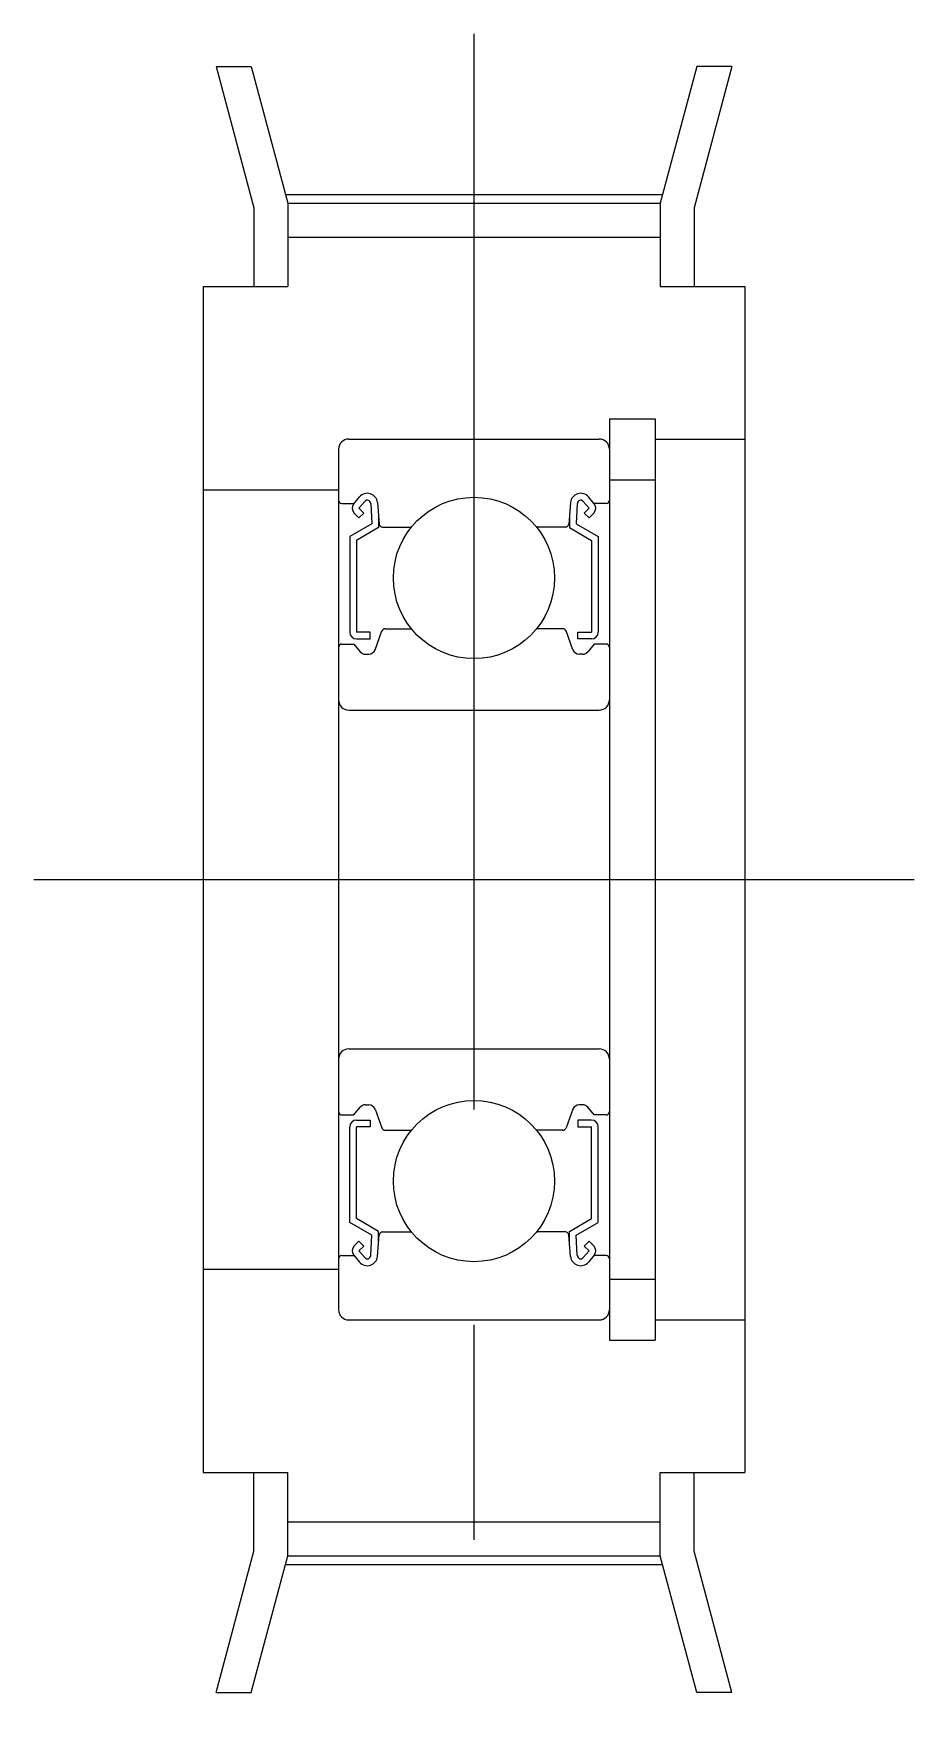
# Model space of a CAD drawing. Extents: x 10 to 147, y 10 to 117.
# Drawn here: x 120.84 to 146.84, y 67.08 to 117 of the extents above; entities outside this region: 2.
import ezdxf

# ---------------------------------------------------------------- set-up
doc = ezdxf.new("R2010")
doc.units = 0
doc.linetypes.add('CENTER', pattern=[50.8, 31.75, -6.35, 6.35, -6.35])
doc.layers.get('0').update_dxf_attribs({"linetype": 'CONTINUOUS'})
doc.layers.add('CENTER', color=1, linetype='CENTER')
doc.styles.get("Standard").update_dxf_attribs({"font": 'txt', "bigfont": 'BIGFONT'})

msp = doc.modelspace()

# ---------------------------------------------------------------- linework, layer by layer
at = {"color": 7, "linetype": 'CONTINUOUS'}
for p, q in [((126.227, 116.041), (127.344, 111.87)), ((126.227, 116.041), (127.262, 116.041)), ((127.262, 116.041), (128.344, 112.001)), ((140.427, 116.041), (139.344, 112.001)), ((141.462, 116.041), (140.344, 111.87)), ((141.462, 116.041), (140.427, 116.041)), ((127.344, 111.87), (127.344, 109.541)), ((128.344, 112.001), (139.344, 112.001)), ((128.344, 112.001), (128.344, 109.541)), ((139.344, 112.001), (139.344, 109.541)), ((140.344, 111.87), (140.344, 109.541)), ((128.344, 111.001), (139.344, 111.001)), ((125.844, 109.541), (125.844, 74.541)), ((125.844, 109.541), (128.344, 109.541)), ((139.344, 109.541), (141.844, 109.541)), ((141.844, 109.541), (141.844, 74.541)), ((137.844, 105.641), (137.844, 78.441)), ((137.844, 105.641), (139.194, 105.641)), ((139.194, 105.641), (139.194, 78.441)), ((130.144, 105.041), (137.544, 105.041)), ((139.194, 105.041), (141.844, 105.041)), ((129.844, 104.741), (129.844, 79.341)), ((137.844, 104.741), (137.844, 79.341)), ((137.844, 103.841), (139.194, 103.841)), ((125.844, 103.541), (129.844, 103.541)), ((129.944, 103.141), (130.304, 103.141)), ((130.293, 103.127), (130.464, 103.332)), ((130.446, 102.716), (130.305, 102.858)), ((130.446, 102.999), (130.616, 103.202)), ((130.587, 102.858), (130.446, 102.999)), ((130.446, 102.716), (130.587, 102.858)), ((130.793, 103.143), (130.825, 102.542)), ((130.993, 103.165), (131.047, 102.533)), ((136.696, 103.165), (136.641, 102.533)), ((136.896, 103.143), (136.863, 102.542)), ((137.242, 102.999), (137.072, 103.202)), ((137.101, 102.858), (137.242, 102.999)), ((137.242, 102.716), (137.101, 102.858)), ((137.396, 103.127), (137.225, 103.332)), ((137.242, 102.716), (137.384, 102.858)), ((137.744, 103.141), (137.384, 103.141)), ((130.825, 102.542), (130.175, 102.166)), ((131.025, 102.426), (130.375, 102.051)), ((131.025, 102.787), (131.025, 102.426)), ((131.147, 102.441), (131.995, 102.441)), ((136.542, 102.441), (135.694, 102.441)), ((136.663, 102.787), (136.663, 102.426)), ((136.663, 102.426), (137.313, 102.051)), ((136.863, 102.542), (137.513, 102.166)), ((130.175, 102.166), (130.175, 99.341)), ((130.375, 102.051), (130.375, 99.341)), ((137.313, 102.051), (137.313, 99.341)), ((137.513, 102.166), (137.513, 99.341)), ((130.775, 99.341), (130.375, 99.341)), ((130.775, 99.141), (130.775, 99.341)), ((130.923, 98.823), (131.125, 99.376)), ((131.218, 99.441), (131.995, 99.441)), ((136.47, 99.441), (135.694, 99.441)), ((136.766, 98.823), (136.564, 99.376)), ((136.913, 99.341), (137.313, 99.341)), ((136.913, 99.141), (136.913, 99.341)), ((129.944, 98.991), (130.294, 98.991)), ((130.294, 98.991), (130.486, 98.763)), ((130.375, 99.141), (130.775, 99.141)), ((137.313, 99.141), (136.913, 99.141)), ((137.394, 98.991), (137.203, 98.763)), ((137.744, 98.991), (137.394, 98.991)), ((130.639, 98.691), (130.735, 98.691)), ((137.05, 98.691), (136.953, 98.691)), ((139.194, 98.841), (139.194, 98.841)), ((130.144, 97.041), (137.544, 97.041)), ((139.194, 92.041), (139.195, 92.041)), ((130.144, 87.041), (137.544, 87.041)), ((130.639, 85.391), (130.735, 85.391)), ((137.05, 85.391), (136.953, 85.391)), ((129.944, 85.091), (130.294, 85.091)), ((130.294, 85.091), (130.486, 85.32)), ((130.375, 84.941), (130.775, 84.941)), ((130.775, 84.941), (130.775, 84.741)), ((130.923, 85.26), (131.125, 84.707)), ((136.766, 85.26), (136.564, 84.707)), ((137.313, 84.941), (136.913, 84.941)), ((136.913, 84.941), (136.913, 84.741)), ((137.394, 85.091), (137.203, 85.32)), ((137.744, 85.091), (137.394, 85.091)), ((130.175, 81.916), (130.175, 84.741)), ((130.775, 84.741), (130.375, 84.741)), ((130.375, 82.031), (130.375, 84.741)), ((131.218, 84.641), (131.995, 84.641)), ((136.47, 84.641), (135.694, 84.641)), ((136.913, 84.741), (137.313, 84.741)), ((137.313, 82.031), (137.313, 84.741)), ((137.513, 81.916), (137.513, 84.741)), ((130.825, 81.54), (130.175, 81.916)), ((131.025, 81.656), (130.375, 82.031)), ((136.663, 81.656), (137.313, 82.031)), ((136.863, 81.54), (137.513, 81.916)), ((130.793, 80.94), (130.825, 81.54)), ((130.993, 80.917), (131.047, 81.55)), ((131.025, 81.295), (131.025, 81.656)), ((131.147, 81.641), (131.995, 81.641)), ((136.542, 81.641), (135.694, 81.641)), ((136.696, 80.917), (136.641, 81.55)), ((136.663, 81.295), (136.663, 81.656)), ((136.896, 80.94), (136.863, 81.54)), ((129.944, 80.941), (130.304, 80.941)), ((130.293, 80.955), (130.464, 80.751)), ((130.446, 81.366), (130.305, 81.225)), ((130.446, 81.366), (130.587, 81.224)), ((130.587, 81.224), (130.446, 81.083)), ((130.446, 81.083), (130.616, 80.881)), ((137.242, 81.083), (137.072, 80.881)), ((137.242, 81.366), (137.101, 81.224)), ((137.101, 81.224), (137.242, 81.083)), ((137.396, 80.955), (137.225, 80.751)), ((137.242, 81.366), (137.384, 81.225)), ((137.744, 80.941), (137.384, 80.941)), ((125.844, 80.541), (129.844, 80.541)), ((137.844, 80.241), (139.194, 80.241)), ((130.144, 79.041), (137.544, 79.041)), ((139.194, 79.041), (141.844, 79.041)), ((137.844, 78.441), (139.194, 78.441)), ((125.844, 74.541), (128.344, 74.541)), ((127.344, 72.213), (127.344, 74.541)), ((128.344, 72.081), (128.344, 74.541)), ((139.344, 72.081), (139.344, 74.541)), ((139.344, 74.541), (141.844, 74.541)), ((140.344, 72.213), (140.344, 74.541)), ((128.344, 73.081), (139.344, 73.081)), ((126.227, 68.041), (127.344, 72.213)), ((127.262, 68.041), (128.344, 72.081)), ((128.344, 72.081), (139.344, 72.081)), ((140.427, 68.041), (139.344, 72.081)), ((141.462, 68.041), (140.344, 72.213)), ((126.227, 68.041), (127.262, 68.041)), ((141.462, 68.041), (140.427, 68.041))]:
    msp.add_line(p, q, dxfattribs=at)
for centre in [(133.844, 100.941), (133.844, 83.141)]:
    msp.add_circle(centre, 2.381, dxfattribs=at)
for centre, radius, start, end in [((130.144, 104.741), 0.3, 90, 180), ((137.544, 104.741), 0.3, 0, 90), ((130.694, 103.14), 0.3, 4.9354, 140.137), ((136.995, 103.14), 0.3, 39.863, 175.0646), ((129.944, 103.241), 0.1, 180, 270), ((130.446, 102.999), 0.2, 140.137, 225.002), ((130.693, 103.137), 0.1, 3.1017, 139.9503), ((136.996, 103.137), 0.1, 40.0497, 176.8983), ((137.243, 102.999), 0.2, 314.998, 39.863), ((137.744, 103.241), 0.1, 270, 0), ((131.147, 102.541), 0.1, 184.9354, 270), ((136.542, 102.541), 0.1, 270, 355.0646), ((130.375, 99.341), 0.2, 180, 270), ((131.218, 99.341), 0.1, 90, 159.9916), ((136.47, 99.341), 0.1, 20.0084, 90), ((137.313, 99.341), 0.2, 270, 0), ((129.944, 98.891), 0.1, 90, 180.8103), ((137.744, 98.891), 0.1, 359.1897, 90), ((130.639, 98.891), 0.2, 219.9762, 270), ((130.735, 98.891), 0.2, 270, 339.9916), ((136.953, 98.891), 0.2, 200.0084, 270), ((137.05, 98.891), 0.2, 270, 320.0238), ((130.144, 97.341), 0.3, 180, 270), ((137.544, 97.341), 0.3, 270, 0), ((130.144, 86.741), 0.3, 90, 180), ((137.544, 86.741), 0.3, 0, 90), ((130.639, 85.191), 0.2, 90, 140.0238), ((130.735, 85.191), 0.2, 20.0084, 90), ((136.953, 85.191), 0.2, 90, 159.9916), ((137.05, 85.191), 0.2, 39.9762, 90), ((129.944, 85.191), 0.1, 179.1897, 270), ((130.375, 84.741), 0.2, 90, 180), ((137.313, 84.741), 0.2, 0, 90), ((137.744, 85.191), 0.1, 270, 0.8103), ((131.218, 84.741), 0.1, 200.0084, 270), ((136.47, 84.741), 0.1, 270, 339.9916), ((131.147, 81.541), 0.1, 90, 175.0646), ((136.542, 81.541), 0.1, 4.9354, 90), ((129.944, 80.841), 0.1, 90, 180), ((130.446, 81.083), 0.2, 134.998, 219.863), ((130.694, 80.943), 0.3, 219.863, 355.0646), ((130.693, 80.945), 0.1, 220.0497, 356.8983), ((136.995, 80.943), 0.3, 184.9354, 320.137), ((136.996, 80.945), 0.1, 183.1017, 319.9503), ((137.243, 81.083), 0.2, 320.137, 45.002), ((137.744, 80.841), 0.1, 0, 90), ((130.144, 79.341), 0.3, 180, 270), ((137.544, 79.341), 0.3, 270, 0)]:
    msp.add_arc(centre, radius, start, end, dxfattribs=at)
at = {"layer": 'CENTER', "color": 1, "linetype": 'CENTER'}
for p, q in [((133.844, 117.001), (133.844, 67.081)), ((128.276, 112.256), (139.413, 112.256)), ((120.844, 92.041), (146.844, 92.041)), ((128.276, 71.826), (139.413, 71.826))]:
    msp.add_line(p, q, dxfattribs=at)

# ---------------------------------------------------------------- texts
at = {"color": 7, "linetype": 'CONTINUOUS'}
for s, p in [('AATF25 XL037', (10, 25)), ('AATF25XL037', (10, 10))]:
    msp.add_text(s, height=4, dxfattribs=at).set_placement(p)

doc.saveas('drawing.dxf')
